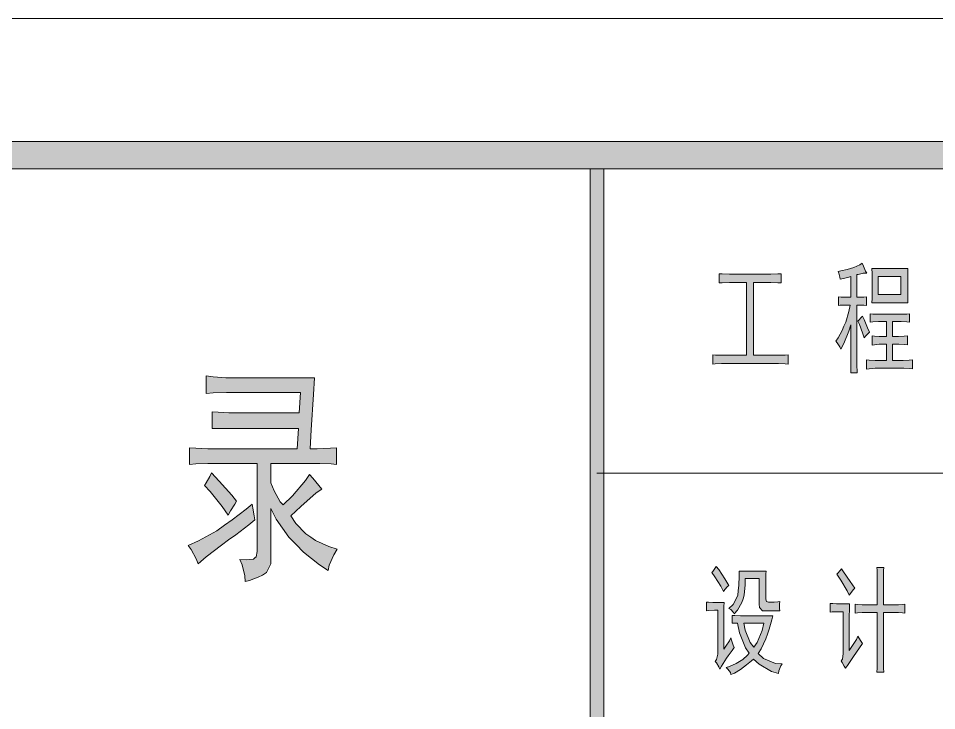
# Model space of a CAD drawing. Header units: millimetres. Extents: x 0 to 207, y 0 to 293.
# Drawn here: x 133.83 to 166.95, y 267.7 to 292.64 of the extents above; entities that cross this region are included whole.
import ezdxf

# ---------------------------------------------------------------- set-up
doc = ezdxf.new("R2010")
doc.units = ezdxf.units.MM

msp = doc.modelspace()

# ---------------------------------------------------------------- hatches: boundary and pattern name
h = msp.add_hatch(color=0)
h.dxf.hatch_style = 2
h.paths.add_polyline_path([(202.483861, 288.208861), (201.499611, 287.224611), (25.124833, 287.224611), (24.140583, 288.208861)])
h = msp.add_hatch(color=0)
h.dxf.hatch_style = 2
h.paths.add_polyline_path([(154.449639, 287.224611), (154.943528, 287.224611), (154.943528, 242.883972), (154.449639, 242.883972)])
h = msp.add_hatch(color=0)
h.dxf.hatch_style = 2
h.paths.add_polyline_path([(163.392556, 283.5275), (163.491333, 283.541611), (163.717111, 283.598056), (163.840583, 283.633333), (163.967583, 283.672139), (164.17925, 283.767389), (164.263917, 283.823833), (164.30625, 283.718), (164.387389, 283.534556), (164.429722, 283.460472), (164.387389, 283.467528), (164.302722, 283.464), (164.260389, 283.449889), (164.214528, 283.439306), (164.119278, 283.418139), (164.066361, 283.411083), (164.066361, 282.596167), (164.1475, 282.596167), (164.323889, 282.603222), (164.415611, 282.613806), (164.415611, 282.296306), (164.323889, 282.306889), (164.1475, 282.313944), (164.066361, 282.313944), (164.066361, 280.853444), (164.066361, 280.67), (164.073417, 280.179639), (164.080472, 279.872722), (163.847639, 279.872722), (163.851167, 280.179639), (163.858222, 280.662944), (163.858222, 280.835806), (163.858222, 281.601333), (163.777083, 281.3685), (163.597167, 280.927528), (163.498389, 280.719389), (163.456056, 280.804056), (163.364333, 280.952222), (163.311417, 281.01925), (163.392556, 281.135667), (163.537194, 281.40025), (163.604222, 281.548417), (163.667722, 281.700111), (163.784139, 282.081111), (163.833528, 282.313944), (163.688889, 282.313944), (163.473694, 282.306889), (163.406667, 282.296306), (163.406667, 282.613806), (163.505444, 282.603222), (163.650083, 282.596167), (163.695944, 282.596167), (163.858222, 282.596167), (163.858222, 283.344056), (163.784139, 283.319361), (163.590111, 283.269972), (163.473694, 283.245278), (163.456056, 283.319361), (163.41725, 283.460472)])
h = msp.add_hatch(color=0)
h.paths.add_polyline_path([(165.914917, 283.626278), (165.911389, 283.442833), (165.904333, 283.111222), (165.904333, 282.963056), (165.904333, 282.821944), (165.911389, 282.539722), (165.914917, 282.395083), (164.613167, 282.395083), (164.620222, 282.553833), (164.627278, 282.853694), (164.627278, 282.994806), (164.627278, 283.135917), (164.620222, 283.449889), (164.613167, 283.626278)])
h.paths.add_polyline_path([(165.660917, 282.694944), (165.660917, 283.344056), (164.835417, 283.344056), (164.835417, 282.694944)])
h = msp.add_hatch(color=0)
h.dxf.hatch_style = 2
h.paths.add_polyline_path([(160.824333, 283.425194), (160.965444, 283.425194), (161.219444, 283.435778), (161.335861, 283.442833), (161.335861, 283.111222), (161.219444, 283.118278), (160.965444, 283.128861), (160.824333, 283.128861), (160.348083, 283.128861), (160.348083, 280.504194), (161.103028, 280.504194), (161.237083, 280.504194), (161.4805, 280.51125), (161.593389, 280.521833), (161.593389, 280.186694), (161.4805, 280.197278), (161.244139, 280.204333), (161.117139, 280.204333), (159.314444, 280.204333), (159.187444, 280.204333), (158.965194, 280.197278), (158.873472, 280.186694), (158.873472, 280.521833), (158.97225, 280.51125), (159.198028, 280.504194), (159.325028, 280.504194), (160.094083, 280.504194), (160.094083, 283.128861), (159.628417, 283.128861), (159.476722, 283.128861), (159.215667, 283.118278), (159.106306, 283.111222), (159.106306, 283.442833), (159.215667, 283.435778), (159.476722, 283.425194), (159.628417, 283.425194)])
h = msp.add_hatch(color=0)
h.dxf.hatch_style = 2
h.paths.add_polyline_path([(164.278028, 281.915306), (164.334472, 281.791833), (164.457944, 281.499028), (164.521444, 281.333222), (164.486167, 281.301472), (164.394444, 281.202694), (164.334472, 281.135667), (164.278028, 281.319111), (164.161611, 281.615444), (164.101639, 281.731861), (164.136917, 281.774194), (164.225111, 281.865917)])
h = msp.add_hatch(color=0)
h.dxf.hatch_style = 2
h.paths.add_polyline_path([(165.579778, 281.982333), (165.6715, 281.982333), (165.869056, 281.989389), (165.974889, 281.999972), (165.974889, 281.700111), (165.869056, 281.707167), (165.6715, 281.71775), (165.579778, 281.71775), (165.357528, 281.71775), (165.357528, 281.185056), (165.484528, 281.185056), (165.572722, 281.185056), (165.777333, 281.192111), (165.89375, 281.202694), (165.89375, 280.885194), (165.777333, 280.895778), (165.590361, 280.902833), (165.519806, 280.902833), (165.357528, 280.902833), (165.357528, 280.32075), (165.636222, 280.32075), (165.742056, 280.32075), (165.960778, 280.331333), (166.077194, 280.338389), (166.077194, 280.020889), (165.985472, 280.031472), (165.763222, 280.038528), (165.636222, 280.038528), (164.856583, 280.038528), (164.729583, 280.038528), (164.510861, 280.020889), (164.415611, 280.006778), (164.415611, 280.338389), (164.510861, 280.331333), (164.729583, 280.32075), (164.856583, 280.32075), (165.135278, 280.32075), (165.135278, 280.902833), (164.973, 280.902833), (164.881278, 280.902833), (164.708417, 280.885194), (164.627278, 280.867556), (164.627278, 281.202694), (164.708417, 281.192111), (164.881278, 281.185056), (164.973, 281.185056), (165.135278, 281.185056), (165.135278, 281.71775), (164.951833, 281.71775), (164.846, 281.71775), (164.648444, 281.707167), (164.556722, 281.700111), (164.556722, 281.999972), (164.648444, 281.989389), (164.846, 281.982333), (164.951833, 281.982333)])
h = msp.add_hatch(color=0)
h.dxf.hatch_style = 2
h.paths.add_polyline_path([(140.821833, 277.868944), (140.821833, 278.465139), (141.040556, 278.451028), (141.425083, 278.433389), (141.587361, 278.433389), (143.958028, 278.433389), (144.003889, 279.163639), (141.566194, 279.163639), (141.333361, 279.163639), (140.857111, 279.146), (140.610167, 279.131889), (140.610167, 279.759833), (140.857111, 279.728083), (141.31925, 279.696333), (141.5415, 279.696333), (144.515417, 279.696333), (144.469556, 279.096611), (144.388417, 277.819556), (144.353139, 277.138694), (144.610667, 277.138694), (145.086917, 277.156333), (145.305639, 277.170444), (145.305639, 276.57425), (145.108083, 276.588361), (144.702389, 276.606), (144.49425, 276.606), (142.934972, 276.606), (142.934972, 275.911028), (143.051389, 275.625278), (143.273639, 275.230167), (143.379472, 275.11375), (143.714611, 275.445361), (144.190861, 275.992167), (144.331972, 276.207361), (144.448389, 276.076833), (144.667111, 275.808722), (144.772944, 275.678194), (144.575389, 275.544139), (144.018, 275.060833), (143.658167, 274.715111), (143.841611, 274.447), (144.201444, 274.066), (144.377833, 273.949583), (144.550694, 273.833167), (145.026944, 273.617972), (145.330333, 273.519194), (145.203333, 273.318111), (145.041056, 272.937111), (145.005778, 272.753667), (144.691806, 272.95475), (144.116778, 273.416889), (143.855722, 273.685), (143.591139, 273.949583), (143.132528, 274.598694), (142.934972, 274.979694), (142.934972, 273.219333), (142.934972, 272.9865), (142.783278, 272.672528), (142.635111, 272.587861), (142.483417, 272.506722), (142.169444, 272.390306), (142.007167, 272.355028), (141.993056, 272.556111), (141.901333, 272.95475), (141.820194, 273.152306), (142.042444, 273.134667), (142.307028, 273.162889), (142.356417, 273.201694), (142.402278, 273.244028), (142.448139, 273.434528), (142.448139, 273.586222), (142.448139, 276.606), (140.867694, 276.606), (140.659556, 276.606), (140.229167, 276.588361), (140.006917, 276.57425), (140.006917, 277.170444), (140.229167, 277.156333), (140.659556, 277.138694), (140.867694, 277.138694), (143.887472, 277.138694), (143.936861, 277.868944)])
h = msp.add_hatch(color=0)
h.dxf.hatch_style = 2
h.paths.add_polyline_path([(140.797139, 276.274389), (141.075833, 275.974528), (141.530917, 275.459472), (141.703778, 275.244278), (141.633222, 275.1455), (141.481528, 274.895028), (141.400389, 274.746861), (141.181667, 275.060833), (140.751278, 275.593528), (140.543139, 275.808722), (140.610167, 275.911028), (140.740694, 276.140333)])
h = msp.add_hatch(color=0)
h.dxf.hatch_style = 2
h.paths.add_polyline_path([(142.356417, 274.581056), (142.14475, 274.397611), (141.675556, 274.03425), (141.4145, 273.850806), (141.153444, 273.667361), (140.599583, 273.236972), (140.310306, 272.9865), (140.23975, 273.169944), (140.066889, 273.501556), (139.961056, 273.649722), (140.331472, 273.815528), (140.984111, 274.182417), (141.262806, 274.379972), (141.5415, 274.581056), (142.042444, 274.962056), (142.261167, 275.1455), (142.285861, 274.997333), (142.331722, 274.715111)])
h = msp.add_hatch(color=0)
h.dxf.hatch_style = 2
h.paths.add_polyline_path([(158.996944, 272.894778), (159.088667, 272.785417), (159.314444, 272.44675), (159.4485, 272.213917), (159.402639, 272.171583), (159.310917, 272.062222), (159.261528, 271.998722), (159.16275, 272.189222), (158.954611, 272.527889), (158.84525, 272.679583), (158.880528, 272.711333), (158.954611, 272.820694)])
h = msp.add_hatch(color=0)
h.dxf.hatch_style = 2
h.paths.add_polyline_path([(160.760833, 271.300222), (160.662056, 271.300222), (160.55975, 271.416639), (160.552694, 271.533056), (160.552694, 272.460861), (160.041167, 272.460861), (160.041167, 272.228028), (160.002361, 271.864667), (159.967083, 271.730611), (159.928278, 271.600083), (159.769528, 271.324917), (159.646056, 271.183806), (159.624889, 271.24025), (159.529639, 271.342556), (159.459083, 271.381361), (159.60725, 271.522472), (159.773056, 271.847028), (159.790694, 272.030472), (159.811861, 272.213917), (159.825972, 272.563167), (159.822444, 272.728972), (160.796111, 272.728972), (160.792583, 272.626667), (160.785528, 272.379722), (160.785528, 272.228028), (160.785528, 271.78), (160.785528, 271.7165), (160.817278, 271.635361), (160.849028, 271.624778), (160.880778, 271.610667), (160.9725, 271.603611), (161.028944, 271.607139), (161.088917, 271.610667), (161.222972, 271.624778), (161.297056, 271.631833), (161.286472, 271.550694), (161.286472, 271.381361), (161.297056, 271.300222)])
h = msp.add_hatch(color=0)
h.dxf.hatch_style = 2
h.paths.add_polyline_path([(163.516028, 272.810111), (163.593639, 272.704278), (163.83, 272.355028), (163.992278, 272.115139), (163.942889, 272.048111), (163.844111, 271.921111), (163.794722, 271.864667), (163.720639, 272.023417), (163.494861, 272.397361), (163.343167, 272.612556), (163.381972, 272.654889), (163.470167, 272.753667)])
h = msp.add_hatch(color=0)
h.dxf.hatch_style = 2
h.paths.add_polyline_path([(164.807194, 271.515417), (164.807194, 272.344444), (164.807194, 272.51025), (164.800139, 272.767778), (164.796611, 272.8595), (165.040028, 272.8595), (165.032972, 272.753667), (165.029444, 272.563167), (165.029444, 272.4785), (165.029444, 271.515417), (165.505694, 271.515417), (165.572722, 271.515417), (165.724417, 271.522472), (165.805556, 271.533056), (165.805556, 271.215556), (165.720889, 271.226139), (165.572722, 271.233194), (165.516278, 271.233194), (165.029444, 271.233194), (165.029444, 269.571611), (165.029444, 269.472833), (165.032972, 269.232944), (165.040028, 269.091833), (164.796611, 269.091833), (164.800139, 269.232944), (164.807194, 269.465778), (164.807194, 269.5575), (164.807194, 271.233194), (164.355639, 271.233194), (164.267444, 271.233194), (164.091056, 271.226139), (164.006389, 271.215556), (164.006389, 271.533056), (164.091056, 271.522472), (164.256861, 271.515417), (164.330944, 271.515417)])
h = msp.add_hatch(color=0)
h.dxf.hatch_style = 2
h.paths.add_polyline_path([(159.286222, 271.600083), (159.279167, 271.448389), (159.275639, 271.116778), (159.275639, 270.933333), (159.275639, 269.920861), (159.349722, 270.019639), (159.476722, 270.220722), (159.529639, 270.3195), (159.547278, 270.238361), (159.60725, 270.061972), (159.646056, 269.97025), (159.571972, 269.871472), (159.430861, 269.680972), (159.367361, 269.58925), (159.303861, 269.497528), (159.187444, 269.299972), (159.134528, 269.190611), (159.095722, 269.282333), (159.007528, 269.423444), (158.961667, 269.472833), (159.007528, 269.539861), (159.053389, 269.730361), (159.053389, 269.853833), (159.053389, 271.317861), (158.933444, 271.317861), (158.728833, 271.307278), (158.647694, 271.300222), (158.647694, 271.614194), (158.721778, 271.607139), (158.880528, 271.600083), (158.961667, 271.600083)])
h = msp.add_hatch(color=0)
h.dxf.hatch_style = 2
h.paths.add_polyline_path([(163.808833, 271.550694), (163.801778, 271.391944), (163.794722, 271.060333), (163.794722, 270.883944), (163.794722, 269.871472), (163.8935, 270.012583), (164.05225, 270.270111), (164.108694, 270.386528), (164.143972, 270.3195), (164.225111, 270.188972), (164.270972, 270.121944), (163.946417, 269.656278), (163.872333, 269.546917), (163.727694, 269.331722), (163.657139, 269.225889), (163.614806, 269.299972), (163.540722, 269.4305), (163.505444, 269.490472), (163.547778, 269.5575), (163.579528, 269.755056), (163.576, 269.889111), (163.576, 271.264944), (163.41725, 271.264944), (163.184417, 271.257889), (163.110333, 271.250833), (163.110333, 271.564806), (163.202056, 271.55775), (163.332583, 271.550694), (163.364333, 271.550694)])
h = msp.add_hatch(color=0)
h.paths.add_polyline_path([(159.5755, 271.134417), (159.67075, 271.123833), (159.878889, 271.116778), (159.995306, 271.116778), (161.043056, 271.116778), (161.007778, 270.968611), (160.909, 270.640528), (160.849028, 270.460611), (160.789056, 270.284222), (160.62325, 269.931444), (160.517417, 269.755056), (160.704389, 269.582194), (161.134778, 269.39875), (161.378194, 269.391694), (161.332333, 269.314083), (161.261778, 269.141222), (161.240611, 269.042444), (160.990139, 269.116528), (160.542111, 269.374056), (160.344556, 269.5575), (160.266944, 269.490472), (160.087028, 269.345833), (159.984722, 269.264694), (159.878889, 269.187083), (159.653111, 269.056556), (159.529639, 269.007167), (159.508472, 269.074194), (159.420278, 269.197667), (159.356778, 269.257639), (159.483778, 269.289389), (159.723667, 269.39875), (159.840083, 269.472833), (159.952972, 269.546917), (160.122306, 269.698611), (160.182278, 269.772694), (160.05175, 269.963194), (159.843611, 270.502944), (159.762472, 270.852194), (159.5755, 270.852194)])
h.paths.add_polyline_path([(160.355139, 269.987889), (160.471556, 270.153694), (160.651472, 270.587611), (160.714972, 270.852194), (159.995306, 270.852194), (160.037639, 270.594667), (160.217556, 270.16075)])

# ---------------------------------------------------------------- linework, layer by layer
at = {"color": 0, "lineweight": 0}
for points in [[(0, 0), (206.918278, 0), (206.918278, 292.643278), (0, 292.643278)], [(202.483861, 288.208861), (201.499611, 287.224611), (25.124833, 287.224611), (24.140583, 288.208861)], [(154.449639, 287.224611), (154.943528, 287.224611), (154.943528, 242.883972), (154.449639, 242.883972)], [(163.392556, 283.5275), (163.491333, 283.541611), (163.717111, 283.598056), (163.840583, 283.633333), (163.967583, 283.672139), (164.17925, 283.767389), (164.263917, 283.823833), (164.30625, 283.718), (164.387389, 283.534556), (164.429722, 283.460472), (164.387389, 283.467528), (164.302722, 283.464), (164.260389, 283.449889), (164.214528, 283.439306), (164.119278, 283.418139), (164.066361, 283.411083), (164.066361, 282.596167), (164.1475, 282.596167), (164.323889, 282.603222), (164.415611, 282.613806), (164.415611, 282.296306), (164.323889, 282.306889), (164.1475, 282.313944), (164.066361, 282.313944), (164.066361, 280.853444), (164.066361, 280.67), (164.073417, 280.179639), (164.080472, 279.872722), (163.847639, 279.872722), (163.851167, 280.179639), (163.858222, 280.662944), (163.858222, 280.835806), (163.858222, 281.601333), (163.777083, 281.3685), (163.597167, 280.927528), (163.498389, 280.719389), (163.456056, 280.804056), (163.364333, 280.952222), (163.311417, 281.01925), (163.392556, 281.135667), (163.537194, 281.40025), (163.604222, 281.548417), (163.667722, 281.700111), (163.784139, 282.081111), (163.833528, 282.313944), (163.688889, 282.313944), (163.473694, 282.306889), (163.406667, 282.296306), (163.406667, 282.613806), (163.505444, 282.603222), (163.650083, 282.596167), (163.695944, 282.596167), (163.858222, 282.596167), (163.858222, 283.344056), (163.784139, 283.319361), (163.590111, 283.269972), (163.473694, 283.245278), (163.456056, 283.319361), (163.41725, 283.460472)], [(165.914917, 283.626278), (165.911389, 283.442833), (165.904333, 283.111222), (165.904333, 282.963056), (165.904333, 282.821944), (165.911389, 282.539722), (165.914917, 282.395083), (164.613167, 282.395083), (164.620222, 282.553833), (164.627278, 282.853694), (164.627278, 282.994806), (164.627278, 283.135917), (164.620222, 283.449889), (164.613167, 283.626278)], [(160.824333, 283.425194), (160.965444, 283.425194), (161.219444, 283.435778), (161.335861, 283.442833), (161.335861, 283.111222), (161.219444, 283.118278), (160.965444, 283.128861), (160.824333, 283.128861), (160.348083, 283.128861), (160.348083, 280.504194), (161.103028, 280.504194), (161.237083, 280.504194), (161.4805, 280.51125), (161.593389, 280.521833), (161.593389, 280.186694), (161.4805, 280.197278), (161.244139, 280.204333), (161.117139, 280.204333), (159.314444, 280.204333), (159.187444, 280.204333), (158.965194, 280.197278), (158.873472, 280.186694), (158.873472, 280.521833), (158.97225, 280.51125), (159.198028, 280.504194), (159.325028, 280.504194), (160.094083, 280.504194), (160.094083, 283.128861), (159.628417, 283.128861), (159.476722, 283.128861), (159.215667, 283.118278), (159.106306, 283.111222), (159.106306, 283.442833), (159.215667, 283.435778), (159.476722, 283.425194), (159.628417, 283.425194)], [(165.660917, 282.694944), (165.660917, 283.344056), (164.835417, 283.344056), (164.835417, 282.694944)], [(164.278028, 281.915306), (164.334472, 281.791833), (164.457944, 281.499028), (164.521444, 281.333222), (164.486167, 281.301472), (164.394444, 281.202694), (164.334472, 281.135667), (164.278028, 281.319111), (164.161611, 281.615444), (164.101639, 281.731861), (164.136917, 281.774194), (164.225111, 281.865917)], [(165.579778, 281.982333), (165.6715, 281.982333), (165.869056, 281.989389), (165.974889, 281.999972), (165.974889, 281.700111), (165.869056, 281.707167), (165.6715, 281.71775), (165.579778, 281.71775), (165.357528, 281.71775), (165.357528, 281.185056), (165.484528, 281.185056), (165.572722, 281.185056), (165.777333, 281.192111), (165.89375, 281.202694), (165.89375, 280.885194), (165.777333, 280.895778), (165.590361, 280.902833), (165.519806, 280.902833), (165.357528, 280.902833), (165.357528, 280.32075), (165.636222, 280.32075), (165.742056, 280.32075), (165.960778, 280.331333), (166.077194, 280.338389), (166.077194, 280.020889), (165.985472, 280.031472), (165.763222, 280.038528), (165.636222, 280.038528), (164.856583, 280.038528), (164.729583, 280.038528), (164.510861, 280.020889), (164.415611, 280.006778), (164.415611, 280.338389), (164.510861, 280.331333), (164.729583, 280.32075), (164.856583, 280.32075), (165.135278, 280.32075), (165.135278, 280.902833), (164.973, 280.902833), (164.881278, 280.902833), (164.708417, 280.885194), (164.627278, 280.867556), (164.627278, 281.202694), (164.708417, 281.192111), (164.881278, 281.185056), (164.973, 281.185056), (165.135278, 281.185056), (165.135278, 281.71775), (164.951833, 281.71775), (164.846, 281.71775), (164.648444, 281.707167), (164.556722, 281.700111), (164.556722, 281.999972), (164.648444, 281.989389), (164.846, 281.982333), (164.951833, 281.982333)], [(140.821833, 277.868944), (140.821833, 278.465139), (141.040556, 278.451028), (141.425083, 278.433389), (141.587361, 278.433389), (143.958028, 278.433389), (144.003889, 279.163639), (141.566194, 279.163639), (141.333361, 279.163639), (140.857111, 279.146), (140.610167, 279.131889), (140.610167, 279.759833), (140.857111, 279.728083), (141.31925, 279.696333), (141.5415, 279.696333), (144.515417, 279.696333), (144.469556, 279.096611), (144.388417, 277.819556), (144.353139, 277.138694), (144.610667, 277.138694), (145.086917, 277.156333), (145.305639, 277.170444), (145.305639, 276.57425), (145.108083, 276.588361), (144.702389, 276.606), (144.49425, 276.606), (142.934972, 276.606), (142.934972, 275.911028), (143.051389, 275.625278), (143.273639, 275.230167), (143.379472, 275.11375), (143.714611, 275.445361), (144.190861, 275.992167), (144.331972, 276.207361), (144.448389, 276.076833), (144.667111, 275.808722), (144.772944, 275.678194), (144.575389, 275.544139), (144.018, 275.060833), (143.658167, 274.715111), (143.841611, 274.447), (144.201444, 274.066), (144.377833, 273.949583), (144.550694, 273.833167), (145.026944, 273.617972), (145.330333, 273.519194), (145.203333, 273.318111), (145.041056, 272.937111), (145.005778, 272.753667), (144.691806, 272.95475), (144.116778, 273.416889), (143.855722, 273.685), (143.591139, 273.949583), (143.132528, 274.598694), (142.934972, 274.979694), (142.934972, 273.219333), (142.934972, 272.9865), (142.783278, 272.672528), (142.635111, 272.587861), (142.483417, 272.506722), (142.169444, 272.390306), (142.007167, 272.355028), (141.993056, 272.556111), (141.901333, 272.95475), (141.820194, 273.152306), (142.042444, 273.134667), (142.307028, 273.162889), (142.356417, 273.201694), (142.402278, 273.244028), (142.448139, 273.434528), (142.448139, 273.586222), (142.448139, 276.606), (140.867694, 276.606), (140.659556, 276.606), (140.229167, 276.588361), (140.006917, 276.57425), (140.006917, 277.170444), (140.229167, 277.156333), (140.659556, 277.138694), (140.867694, 277.138694), (143.887472, 277.138694), (143.936861, 277.868944)], [(140.797139, 276.274389), (141.075833, 275.974528), (141.530917, 275.459472), (141.703778, 275.244278), (141.633222, 275.1455), (141.481528, 274.895028), (141.400389, 274.746861), (141.181667, 275.060833), (140.751278, 275.593528), (140.543139, 275.808722), (140.610167, 275.911028), (140.740694, 276.140333)], [(142.356417, 274.581056), (142.14475, 274.397611), (141.675556, 274.03425), (141.4145, 273.850806), (141.153444, 273.667361), (140.599583, 273.236972), (140.310306, 272.9865), (140.23975, 273.169944), (140.066889, 273.501556), (139.961056, 273.649722), (140.331472, 273.815528), (140.984111, 274.182417), (141.262806, 274.379972), (141.5415, 274.581056), (142.042444, 274.962056), (142.261167, 275.1455), (142.285861, 274.997333), (142.331722, 274.715111)], [(158.996944, 272.894778), (159.088667, 272.785417), (159.314444, 272.44675), (159.4485, 272.213917), (159.402639, 272.171583), (159.310917, 272.062222), (159.261528, 271.998722), (159.16275, 272.189222), (158.954611, 272.527889), (158.84525, 272.679583), (158.880528, 272.711333), (158.954611, 272.820694)], [(160.760833, 271.300222), (160.662056, 271.300222), (160.55975, 271.416639), (160.552694, 271.533056), (160.552694, 272.460861), (160.041167, 272.460861), (160.041167, 272.228028), (160.002361, 271.864667), (159.967083, 271.730611), (159.928278, 271.600083), (159.769528, 271.324917), (159.646056, 271.183806), (159.624889, 271.24025), (159.529639, 271.342556), (159.459083, 271.381361), (159.60725, 271.522472), (159.773056, 271.847028), (159.790694, 272.030472), (159.811861, 272.213917), (159.825972, 272.563167), (159.822444, 272.728972), (160.796111, 272.728972), (160.792583, 272.626667), (160.785528, 272.379722), (160.785528, 272.228028), (160.785528, 271.78), (160.785528, 271.7165), (160.817278, 271.635361), (160.849028, 271.624778), (160.880778, 271.610667), (160.9725, 271.603611), (161.028944, 271.607139), (161.088917, 271.610667), (161.222972, 271.624778), (161.297056, 271.631833), (161.286472, 271.550694), (161.286472, 271.381361), (161.297056, 271.300222)], [(163.516028, 272.810111), (163.593639, 272.704278), (163.83, 272.355028), (163.992278, 272.115139), (163.942889, 272.048111), (163.844111, 271.921111), (163.794722, 271.864667), (163.720639, 272.023417), (163.494861, 272.397361), (163.343167, 272.612556), (163.381972, 272.654889), (163.470167, 272.753667)], [(164.807194, 271.515417), (164.807194, 272.344444), (164.807194, 272.51025), (164.800139, 272.767778), (164.796611, 272.8595), (165.040028, 272.8595), (165.032972, 272.753667), (165.029444, 272.563167), (165.029444, 272.4785), (165.029444, 271.515417), (165.505694, 271.515417), (165.572722, 271.515417), (165.724417, 271.522472), (165.805556, 271.533056), (165.805556, 271.215556), (165.720889, 271.226139), (165.572722, 271.233194), (165.516278, 271.233194), (165.029444, 271.233194), (165.029444, 269.571611), (165.029444, 269.472833), (165.032972, 269.232944), (165.040028, 269.091833), (164.796611, 269.091833), (164.800139, 269.232944), (164.807194, 269.465778), (164.807194, 269.5575), (164.807194, 271.233194), (164.355639, 271.233194), (164.267444, 271.233194), (164.091056, 271.226139), (164.006389, 271.215556), (164.006389, 271.533056), (164.091056, 271.522472), (164.256861, 271.515417), (164.330944, 271.515417)], [(159.286222, 271.600083), (159.279167, 271.448389), (159.275639, 271.116778), (159.275639, 270.933333), (159.275639, 269.920861), (159.349722, 270.019639), (159.476722, 270.220722), (159.529639, 270.3195), (159.547278, 270.238361), (159.60725, 270.061972), (159.646056, 269.97025), (159.571972, 269.871472), (159.430861, 269.680972), (159.367361, 269.58925), (159.303861, 269.497528), (159.187444, 269.299972), (159.134528, 269.190611), (159.095722, 269.282333), (159.007528, 269.423444), (158.961667, 269.472833), (159.007528, 269.539861), (159.053389, 269.730361), (159.053389, 269.853833), (159.053389, 271.317861), (158.933444, 271.317861), (158.728833, 271.307278), (158.647694, 271.300222), (158.647694, 271.614194), (158.721778, 271.607139), (158.880528, 271.600083), (158.961667, 271.600083)], [(163.808833, 271.550694), (163.801778, 271.391944), (163.794722, 271.060333), (163.794722, 270.883944), (163.794722, 269.871472), (163.8935, 270.012583), (164.05225, 270.270111), (164.108694, 270.386528), (164.143972, 270.3195), (164.225111, 270.188972), (164.270972, 270.121944), (163.946417, 269.656278), (163.872333, 269.546917), (163.727694, 269.331722), (163.657139, 269.225889), (163.614806, 269.299972), (163.540722, 269.4305), (163.505444, 269.490472), (163.547778, 269.5575), (163.579528, 269.755056), (163.576, 269.889111), (163.576, 271.264944), (163.41725, 271.264944), (163.184417, 271.257889), (163.110333, 271.250833), (163.110333, 271.564806), (163.202056, 271.55775), (163.332583, 271.550694), (163.364333, 271.550694)], [(159.5755, 271.134417), (159.67075, 271.123833), (159.878889, 271.116778), (159.995306, 271.116778), (161.043056, 271.116778), (161.007778, 270.968611), (160.909, 270.640528), (160.849028, 270.460611), (160.789056, 270.284222), (160.62325, 269.931444), (160.517417, 269.755056), (160.704389, 269.582194), (161.134778, 269.39875), (161.378194, 269.391694), (161.332333, 269.314083), (161.261778, 269.141222), (161.240611, 269.042444), (160.990139, 269.116528), (160.542111, 269.374056), (160.344556, 269.5575), (160.266944, 269.490472), (160.087028, 269.345833), (159.984722, 269.264694), (159.878889, 269.187083), (159.653111, 269.056556), (159.529639, 269.007167), (159.508472, 269.074194), (159.420278, 269.197667), (159.356778, 269.257639), (159.483778, 269.289389), (159.723667, 269.39875), (159.840083, 269.472833), (159.952972, 269.546917), (160.122306, 269.698611), (160.182278, 269.772694), (160.05175, 269.963194), (159.843611, 270.502944), (159.762472, 270.852194), (159.5755, 270.852194)], [(160.355139, 269.987889), (160.471556, 270.153694), (160.651472, 270.587611), (160.714972, 270.852194), (159.995306, 270.852194), (160.037639, 270.594667), (160.217556, 270.16075)]]:
    msp.add_lwpolyline(points, close=True, dxfattribs=at)
msp.add_lwpolyline([(154.696583, 276.260278), (201.9935, 276.260278)], dxfattribs=at)

doc.saveas('drawing.dxf')
